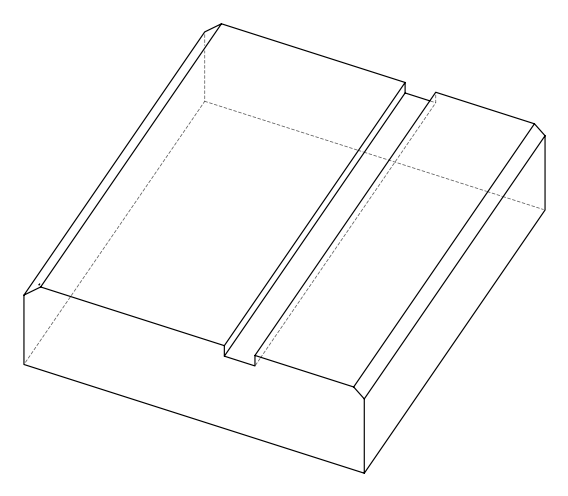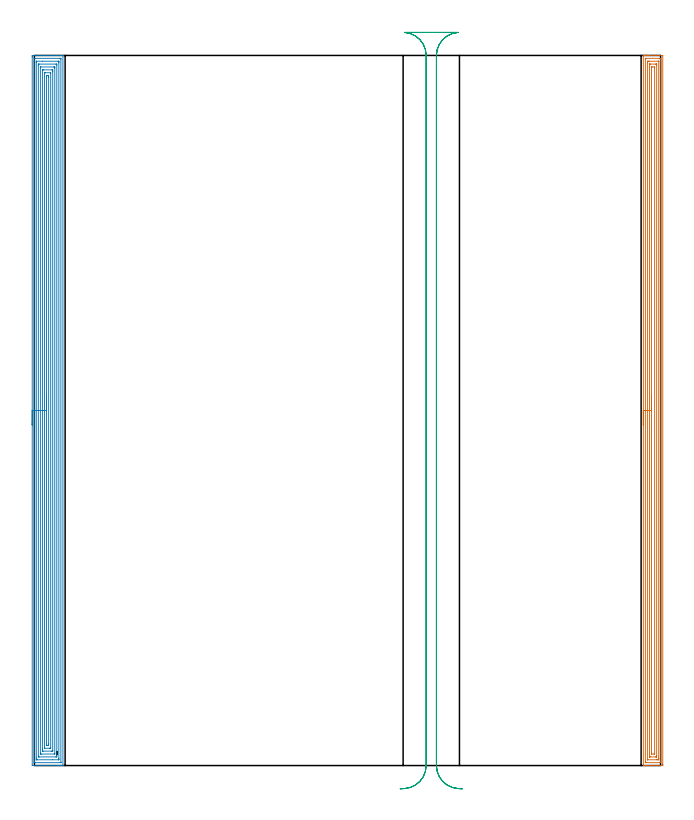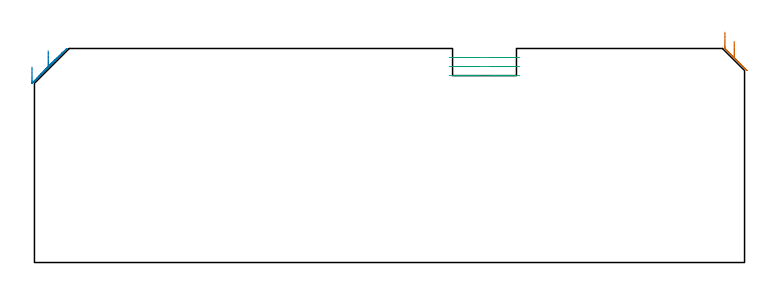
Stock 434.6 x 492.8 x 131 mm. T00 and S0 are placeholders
(PLAN: 3 operations, 1 tool changes, 58.6 min)
(1 AREA_MILL | FG_CHAMFER_SURFACE | UGT0205_001 | 19.99 min | 44903 mm3)
(2 AREA_MILL_1 | FG_CHAMFER_SURFACE_1 | UGT0205_001 | 31.86 min | 111787 mm3)
(3 MILL_RECTANGULAR_SLOT | SLOT_RECTANGULAR | UGT0201_004 | Follow Part, ap 8, ae 75% | 6.8 min | 319852 mm3)
(TOOL UGT0205_001 | Chamfer Mill 20 x 3 x 45 deg. | D20 FL50 Z2)
(TOOL UGT0201_004 | End Mill 32 mm | D32 FL53 Z6)
(OP 1 AREA_MILL)
G17 G21 G94 G90
T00 M6
G54
G17 G0 G90 X422.602 Y236.401 S1061 M3
G43 Z141. H0
Z140.998
G94 G1 Y236.439 Z140.126 F250.
Y236.553 Z139.261
Y236.741 Z138.409
Y237.004 Z137.577
Y237.338 Z136.771
Y237.74 Z135.998
Y238.209 Z135.262
Y238.74 Z134.57
Y239.329 Z133.926
Y239.973 Z133.337
Y240.665 Z132.806
Y241.401 Z132.337
Y242.174 Z131.934
Y242.98 Z131.601
Y243.812 Z131.338
Y244.664 Z131.149
Y245.529 Z131.036
Y246.401 Z130.997
X422.605 Y492.623 Z130.995
X422.603 Y492.71 Z130.993
X422.62 Y492.792 Z130.971
X422.624 Y492.796 Z130.967
X422.637 Y492.8 Z130.954
X423.024 Z130.575
X423.323 Z130.276
X424.025 Z129.57
X425.263 Z128.334
X425.8 Z127.795
X426.419 Z127.177
X435.563 Z118.034
X435.834 Y492.798 Z117.764
X436.092 Y492.79 Z117.506
X436.099 Y492.53 Z117.499
X436.1 Y0.976 Z117.5
X436.099 Y0.623 Z117.501
X436.094 Y0.088 Z117.503
X436.092 Y0.008 Z117.506
X435.563 Y0.004 Z118.034
X434.944 Y0. Z118.654
X425.8 Z127.795
X424.375 Z129.221
X424.025 Z129.57
X423.323 Z130.276
X423.024 Z130.575
X422.637 Z130.954
X422.603 Y0.009 Z130.988
X422.6 Y0.177 Z131.
X422.602 Y246.401 Z130.997
X424.017 Z129.583
X424.019 Y490.389 Z129.581
X424.025 Y490.79 Z129.575
X424.505 Y490.799 Z129.095
X433.788 Y490.8 Z119.812
X434.269 Y490.799 Z119.331
X434.675 Y490.79 Z118.925
X434.686 Y490.389 Z118.914
Y490.379
Y2.401
X434.675 Y2.01 Z118.925
X434.195 Y2.001 Z119.405
X424.912 Y2. Z128.688
X424.431 Y2.001 Z129.169
X424.025 Y2.01 Z129.575
X424.014 Y2.411 Z129.586
Y2.421
X424.017 Y246.401 Z129.583
X425.431 Y246.4 Z128.169
X425.434 Y487.708 Z128.166
Y488.076
X425.438 Y488.602 Z128.162
X425.44 Y488.777 Z128.16
X425.61 Y488.792 Z127.99
X425.8 Y488.796 Z127.8
X426.491 Y488.8 Z127.109
X426.687 Z126.913
X432.9 Y488.799 Z120.7
X433.097 Y488.796 Z120.503
X433.228 Y488.791 Z120.372
X433.266 Y488.788 Z120.334
X433.267 Y488.771 Z120.333
X433.269 Y488.726 Z120.331
X433.271 Y488.602 Z120.329
Y5.092
X433.27 Y4.719 Z120.33
X433.267 Y4.198 Z120.333
X433.265 Y4.021 Z120.335
X433.091 Y4.007 Z120.509
X432.9 Y4.003 Z120.7
X432.209 Y4. Z121.391
X432.013 Z121.587
X425.8 Y4.001 Z127.8
X425.603 Y4.004 Z127.997
X425.472 Y4.009 Z128.128
X425.435 Y4.012 Z128.165
X425.433 Y4.03 Z128.167
X425.431 Y4.074 Z128.169
X425.429 Y4.198 Z128.171
X425.431 Y246.4 Z128.169
X426.845 Z126.755
X426.848 Y485.92 Z126.752
X426.85 Y486.651 Z126.75
X426.852 Y486.757 Z126.748
X426.854 Y486.782 Z126.746
X426.867 Y486.79 Z126.733
X426.92 Y486.793 Z126.68
X427.138 Y486.797 Z126.462
X427.575 Y486.8 Z126.025
X431.125 Z122.475
X431.566 Y486.799 Z122.034
X431.78 Y486.795 Z121.82
X431.832 Y486.792 Z121.768
X431.851 Y486.788 Z121.749
X431.852 Y486.772 Z121.748
X431.854 Y486.701 Z121.746
X431.857 Y486.077 Z121.743
Y485.92
Y6.88
X431.855 Y6.145 Z121.745
X431.852 Y6.038 Z121.748
X431.851 Y6.014 Z121.749
X431.834 Y6.01 Z121.766
X431.78 Y6.006 Z121.82
X431.562 Y6.002 Z122.038
X431.125 Y6. Z122.475
X427.575 Z126.025
X427.134 Y6.001 Z126.466
X426.92 Y6.005 Z126.68
X426.868 Y6.008 Z126.732
X426.849 Y6.012 Z126.751
X426.848 Y6.028 Z126.752
X426.846 Y6.099 Z126.754
X426.843 Y6.723 Z126.757
Y6.88
X426.845 Y246.4 Z126.755
X428.259 Z125.341
X428.263 Y484.537 Z125.337
X428.265 Y484.672 Z125.335
X428.269 Y484.778 Z125.331
X428.271 Y484.792 Z125.329
X428.277 Y484.795 Z125.323
X428.297 Y484.797 Z125.303
X428.462 Y484.799 Z125.138
X428.688 Y484.8 Z124.912
X430.332 Y484.799 Z123.268
X430.39 Y484.797 Z123.21
X430.422 Y484.794 Z123.178
X430.434 Y484.791 Z123.166
X430.436 Y484.753 Z123.164
X430.441 Y484.34 Z123.159
X430.443 Y484.133 Z123.157
Y8.46
X430.441 Y8.253 Z123.159
X430.439 Y8.115 Z123.161
X430.436 Y8.014 Z123.164
X430.403 Y8.01 Z123.197
X430.238 Y8.005 Z123.362
X430.012 Y8.001 Z123.588
X428.368 Z125.232
X428.31 Y8.003 Z125.29
X428.278 Y8.006 Z125.322
X428.266 Y8.009 Z125.334
X428.264 Y8.047 Z125.336
X428.259 Y8.46 Z125.341
X428.257 Y8.667 Z125.343
X428.259 Y246.4 Z125.341
Y247.272 Z125.379
Y248.137 Z125.493
Y248.989 Z125.681
Y249.821 Z125.944
Y250.627 Z126.278
Y251.4 Z126.68
Y252.136 Z127.149
Y252.828 Z127.68
Y253.472 Z128.27
Y254.061 Z128.913
Y254.592 Z129.605
Y255.061 Z130.341
Y255.464 Z131.114
Y255.797 Z131.92
Y256.06 Z132.752
Y256.249 Z133.604
Y256.363 Z134.469
Y256.401 Z135.341
G0 Z141.
M5
M2
(OP 2 AREA_MILL_1)
G17 G21 G94 G90
T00 M6
G54
G17 G0 G90 X-1.5 Y236.4 S1061 M3
G43 Z141. H0
Z119.7
G94 G1 Y236.438 Z118.828 F250.
Y236.552 Z117.963
Y236.741 Z117.112
Y237.003 Z116.28
Y237.337 Z115.474
Y237.74 Z114.7
Y238.208 Z113.964
Y238.74 Z113.272
Y239.329 Z112.629
Y239.972 Z112.04
Y240.664 Z111.508
Y241.4 Z111.04
Y242.174 Z110.637
Y242.98 Z110.303
Y243.812 Z110.041
Y244.663 Z109.852
Y245.528 Z109.738
Y246.4 Z109.7
Y491.774
X-1.499 Y492.177 Z109.701
X-1.495 Y492.662 Z109.703
X-1.492 Y492.791 Z109.706
X-1.015 Y492.8 Z110.183
X16.046 Z127.242
X18.431 Z129.626
X19.129 Z130.328
X19.417 Z130.616
X19.783 Y492.792 Z130.975
X19.797 Y492.791 Z130.988
X19.8 Y492.623 Z131.
Y0.177
X19.797 Y0.009 Z130.988
X19.783 Y0.007 Z130.975
X19.417 Y0. Z130.616
X19.129 Z130.328
X18.431 Z129.626
X17.198 Z128.395
X16.663 Z127.857
X16.046 Z127.242
X-1.283 Y0.001 Z109.915
X-1.492 Y0.01 Z109.706
X-1.499 Y0.22 Z109.699
X-1.5 Y246.4 Z109.7
X-0.086 Z111.114
X-0.085 Y490.707 Z111.115
X-0.084 Y490.76 Z111.116
X-0.082 Y490.785 Z111.118
X-0.08 Y490.79 Z111.12
X-0.059 Y490.792 Z111.141
X0.348 Y490.799 Z111.548
X17.547 Z128.747
X18.027 Y490.797 Z129.227
X18.267 Y490.79 Z129.467
X18.379 Y490.783 Z129.579
X18.385 Y490.435 Z129.585
Y490.389
Y2.093
X18.384 Y2.04 Z129.584
X18.382 Y2.015 Z129.582
X18.38 Y2.01 Z129.58
X18.359 Y2.008 Z129.559
X17.952 Y2.001 Z129.152
X0.753 Z111.953
X0.273 Y2.003 Z111.473
X0.033 Y2.01 Z111.233
X-0.079 Y2.017 Z111.121
X-0.085 Y2.365 Z111.115
Y2.411
X-0.086 Y246.4 Z111.114
X1.328 Z112.528
X1.329 Y488.02 Z112.529
X1.331 Y488.602 Z112.531
X1.333 Y488.757 Z112.533
X1.335 Y488.787 Z112.535
X1.376 Y488.793 Z112.576
X1.442 Y488.798 Z112.642
X5.639 Y488.8 Z116.839
X16.467 Y488.799 Z127.667
X16.663 Y488.796 Z127.863
X16.859 Y488.79 Z128.059
X16.965 Y488.779 Z128.165
X16.968 Y488.705 Z128.168
X16.97 Y488.602 Z128.17
X16.971 Y488.29 Z128.171
X16.972 Y487.708 Z128.172
X16.971 Y4.78 Z128.171
X16.969 Y4.198 Z128.169
X16.967 Y4.043 Z128.167
X16.965 Y4.013 Z128.165
X16.924 Y4.007 Z128.124
X16.858 Y4.002 Z128.058
X12.661 Y4. Z123.861
X1.833 Y4.001 Z113.033
X1.637 Y4.004 Z112.837
X1.441 Y4.01 Z112.641
X1.335 Y4.02 Z112.535
X1.332 Y4.095 Z112.532
X1.33 Y4.198 Z112.53
X1.329 Y4.51 Z112.529
X1.328 Y5.092 Z112.528
Y246.4
X2.743 Z113.943
Y485.92
X2.749 Y486.583 Z113.949
X2.759 Y486.79 Z113.959
X2.97 Y486.796 Z114.17
X3.405 Y486.8 Z114.605
X14.909 Z126.109
X15.333 Y486.796 Z126.533
X15.538 Y486.79 Z126.738
X15.55 Y486.674 Z126.75
X15.557 Y486.145 Z126.757
Y6.88
X15.551 Y6.217 Z126.751
X15.541 Y6.01 Z126.741
X15.33 Y6.004 Z126.53
X14.895 Y6. Z126.095
X3.391 Z114.591
X2.967 Y6.004 Z114.167
X2.762 Y6.01 Z113.962
X2.75 Y6.125 Z113.95
X2.743 Y6.655 Z113.943
Y246.4
X4.157 Z115.357
Y484.266
X4.159 Y484.399 Z115.359
X4.164 Y484.665 Z115.364
X4.172 Y484.791 Z115.372
X4.207 Y484.794 Z115.407
X4.289 Y484.797 Z115.489
X4.513 Y484.8 Z115.713
X13.352 Z124.552
X14.011 Y484.796 Z125.211
X14.105 Y484.793 Z125.305
X14.127 Y484.791 Z125.327
X14.136 Y484.709 Z125.336
X14.14 Y484.533 Z125.34
X14.143 Y484.266 Z125.343
Y484.133
Y8.534
X14.141 Y8.4 Z125.341
X14.136 Y8.135 Z125.336
X14.128 Y8.009 Z125.328
X14.093 Y8.006 Z125.293
X14.011 Y8.003 Z125.211
X13.787 Y8. Z124.987
X4.948 Z116.148
X4.289 Y8.004 Z115.489
X4.195 Y8.007 Z115.395
X4.173 Y8.009 Z115.373
X4.164 Y8.09 Z115.364
X4.16 Y8.267 Z115.36
X4.157 Y8.534 Z115.357
Y8.667
Y246.4
X5.571 Z116.771
Y482.346
X5.572 Y482.591 Z116.772
X5.575 Y482.713 Z116.775
X5.578 Y482.772 Z116.778
X5.582 Y482.791 Z116.782
X5.612 Y482.795 Z116.812
X6.056 Y482.798 Z117.256
X6.491 Y482.8 Z117.691
X12.244 Y482.799 Z123.444
X12.682 Y482.796 Z123.882
X12.72 Y482.79 Z123.92
X12.723 Y482.755 Z123.923
X12.727 Y482.346 Z123.927
X12.729 Y481.855 Z123.929
Y481.452
Y10.454
X12.727 Y10.209 Z123.927
X12.725 Y10.087 Z123.925
X12.722 Y10.028 Z123.922
X12.718 Y10.009 Z123.918
X12.688 Y10.005 Z123.888
X12.244 Y10.001 Z123.444
X11.809 Y10. Z123.009
X6.056 Y10.001 Z117.256
X5.618 Y10.004 Z116.818
X5.58 Y10.01 Z116.78
X5.577 Y10.045 Z116.777
X5.573 Y10.454 Z116.773
X5.571 Y10.945 Z116.771
Y11.348
Y246.4
X6.985 Z118.185
X6.986 Y480.558 Z118.186
X6.99 Y480.769 Z118.19
X6.991 Y480.787 Z118.191
X7.059 Y480.793 Z118.259
X7.186 Y480.798 Z118.386
X7.346 Y480.8 Z118.546
X7.585 Z118.785
X11.12 Z122.32
X11.236 Z122.436
X11.264 Y480.798 Z122.464
X11.29 Y480.793 Z122.49
X11.308 Y480.786 Z122.508
X11.31 Y480.755 Z122.51
X11.314 Y480.604 Z122.514
X11.315 Y480.558 Z122.515
X11.314 Y12.242 Z122.514
X11.31 Y12.031 Z122.51
X11.309 Y12.013 Z122.509
X11.241 Y12.007 Z122.441
X11.114 Y12.002 Z122.314
X10.954 Y12. Z122.154
X10.715 Z121.915
X7.179 Z118.379
X7.064 Z118.264
X7.036 Y12.002 Z118.236
X7.01 Y12.007 Z118.21
X6.992 Y12.014 Z118.192
X6.99 Y12.044 Z118.19
X6.986 Y12.196 Z118.186
X6.985 Y12.242 Z118.185
Y246.4
X8.4 Z119.6
Y477.877
X8.401 Y478.187 Z119.601
X8.407 Y478.771 Z119.607
X8.68 Y478.799 Z119.88
X8.708 Z119.908
X9.563 Z120.763
X9.592 Y478.798 Z120.792
X9.893 Y478.771 Z121.093
X9.898 Y478.461 Z121.098
X9.9 Y477.877 Z121.1
Y477.565
Y14.923
X9.899 Y14.613 Z121.099
X9.893 Y14.029 Z121.093
X9.62 Y14.001 Z120.82
X9.592 Z120.792
X8.737 Z119.937
X8.708 Y14.002 Z119.908
X8.407 Y14.029 Z119.607
X8.402 Y14.339 Z119.602
X8.4 Y14.923 Z119.6
X8.399 Y15.235 Z119.599
X8.4 Y246.4 Z119.6
Y247.272 Z119.638
Y248.136 Z119.751
Y248.988 Z119.94
Y249.82 Z120.203
Y250.626 Z120.536
Y251.4 Z120.939
Y252.136 Z121.408
Y252.828 Z121.939
Y253.471 Z122.528
Y254.06 Z123.172
Y254.591 Z123.864
Y255.06 Z124.6
Y255.463 Z125.373
Y255.797 Z126.179
Y256.059 Z127.011
Y256.248 Z127.863
Y256.362 Z128.728
Y256.4 Z129.6
G0 Z141.
M5
M2
(OP 3 MILL_RECTANGULAR_SLOT)
G17 G21 G94 G90
T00 M6
G54
G17 G0 G90 X297.015 Y-16.154 S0 M3
G43 Z141. H0
Z125.467
G94 G1 X294.021 Y-15.97 F250.
G2 X279. Y0. R16. F500.
G1 Y492.8
G2 X294.02 Y508.77 R16.
G1 Y508.8
X256.88
Y508.77
G2 X271.9 Y492.8 R16.
G1 Y0.
G2 X256.879 Y-15.97 R16.
G1 X253.885 Y-16.154 F250.
G0 X297.015 Z119.933
G1 X294.021 Y-15.97
G2 X279. Y0. R16. F500.
G1 Y492.8
G2 X294.02 Y508.77 R16.
G1 Y508.8
X256.88
Y508.77
G2 X271.9 Y492.8 R16.
G1 Y0.
G2 X256.879 Y-15.97 R16.
G1 X253.885 Y-16.154 F250.
G0 X297.015 Z114.4
G1 X294.021 Y-15.97
G2 X279. Y0. R16. F500.
G1 Y492.8
G2 X294.02 Y508.77 R16.
G1 Y508.8
X256.88
Y508.77
G2 X271.9 Y492.8 R16.
G1 Y0.
G2 X256.879 Y-15.97 R16.
G1 X253.885 Y-16.154 F250.
G0 Z141.
M5
M2
